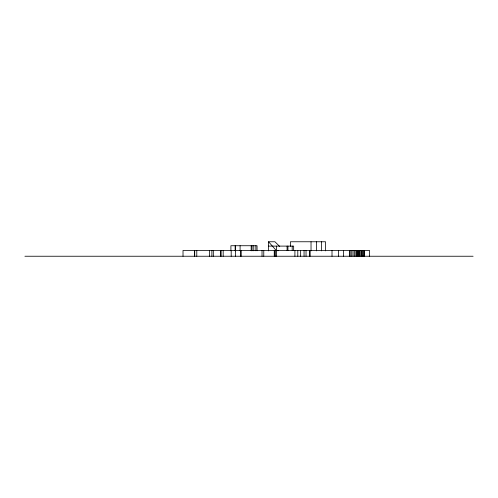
<?xml version="1.0" encoding="UTF-8"?>
<svg xmlns="http://www.w3.org/2000/svg" width="498" height="498" viewBox="0 0 498 498"><rect width="100%" height="100%" fill="white"/><g stroke="black" fill="none" stroke-linecap="round" stroke-linejoin="round"><path stroke-width="0.75" d="M268.546 250.905L268.546 241.767L274.946 241.767L279.714 246.485M268.546 246.105L293.664 246.105L293.664 250.45M278.681 250.675L276.415 250.675L268.546 241.767M24.9 256.24L473.1 256.24M369.541 256.24L369.541 250.45L183.015 250.45L183.015 256.24M364.468 250.45L364.468 256.24M364.256 250.45L364.256 256.24M363.472 250.45L363.472 256.24M362.5 250.45L362.5 256.24M361.722 250.45L361.722 256.24M361.318 250.45L361.318 256.24M360.876 250.45L360.876 256.24M359.674 250.45L359.674 256.24M359.263 250.45L359.263 256.24M358.853 250.45L358.853 256.24M358.435 250.45L358.435 256.24M358.006 250.45L358.006 256.24M357.228 250.45L357.228 256.24M356.817 250.45L356.817 256.24M355.871 250.45L355.871 256.24M354.352 250.45L354.352 256.24M353.051 250.45L353.051 256.24M351.75 250.45L351.75 256.24M350.187 250.45L350.187 256.24M349.571 250.45L349.571 256.24M343.408 250.45L343.408 256.24M338.447 250.45L338.447 256.24M332.01 250.45L332.01 256.24M325.536 250.905L325.536 241.76L290.402 241.76L290.402 246.336M321.496 241.76L321.496 250.905M316.392 241.76L316.392 250.905M311.026 241.76L311.026 250.905M309.98 250.45L309.98 256.24M309.8 250.45L309.8 256.24M306.033 250.45L306.033 256.24M304.054 250.45L304.054 256.24M300.649 250.45L300.649 256.24M297.798 250.45L297.798 256.24M294.916 250.45L294.916 256.24M292.195 246.105L292.195 250.45M287.931 246.105L287.931 250.45M287.078 246.105L287.078 250.45M276.496 250.45L276.458 256.24M276.415 246.105L276.415 250.45M275.643 250.45L275.643 256.24M274.485 250.45L274.485 256.24M274.249 250.45L274.249 256.24M263.772 250.45L263.772 256.24M262.029 250.45L262.029 256.24M257.049 250.799L257.049 245.732L230.91 245.732L230.91 250.799M255.866 245.732L255.866 250.799M253.787 245.732L253.787 250.799M252.05 245.732L252.05 250.799M251.179 245.732L251.179 250.799M241.069 250.45L241.069 256.24M240.771 250.45L240.771 256.24M240.092 245.732L240.092 250.799M235.454 250.45L235.454 256.24M235.342 245.732L235.342 250.799M235.168 245.732L235.168 250.799M231.19 250.45L231.19 256.24M223.172 250.45L223.172 256.24M221.068 250.45L221.068 256.24M220.701 250.45L220.701 256.24M213.312 250.45L213.312 256.24M211.874 250.45L211.874 256.24M209.502 250.45L209.502 256.24M196.785 250.45L196.785 256.24M194.718 250.45L194.718 256.24M194.562 250.45L194.562 256.24"/></g></svg>
